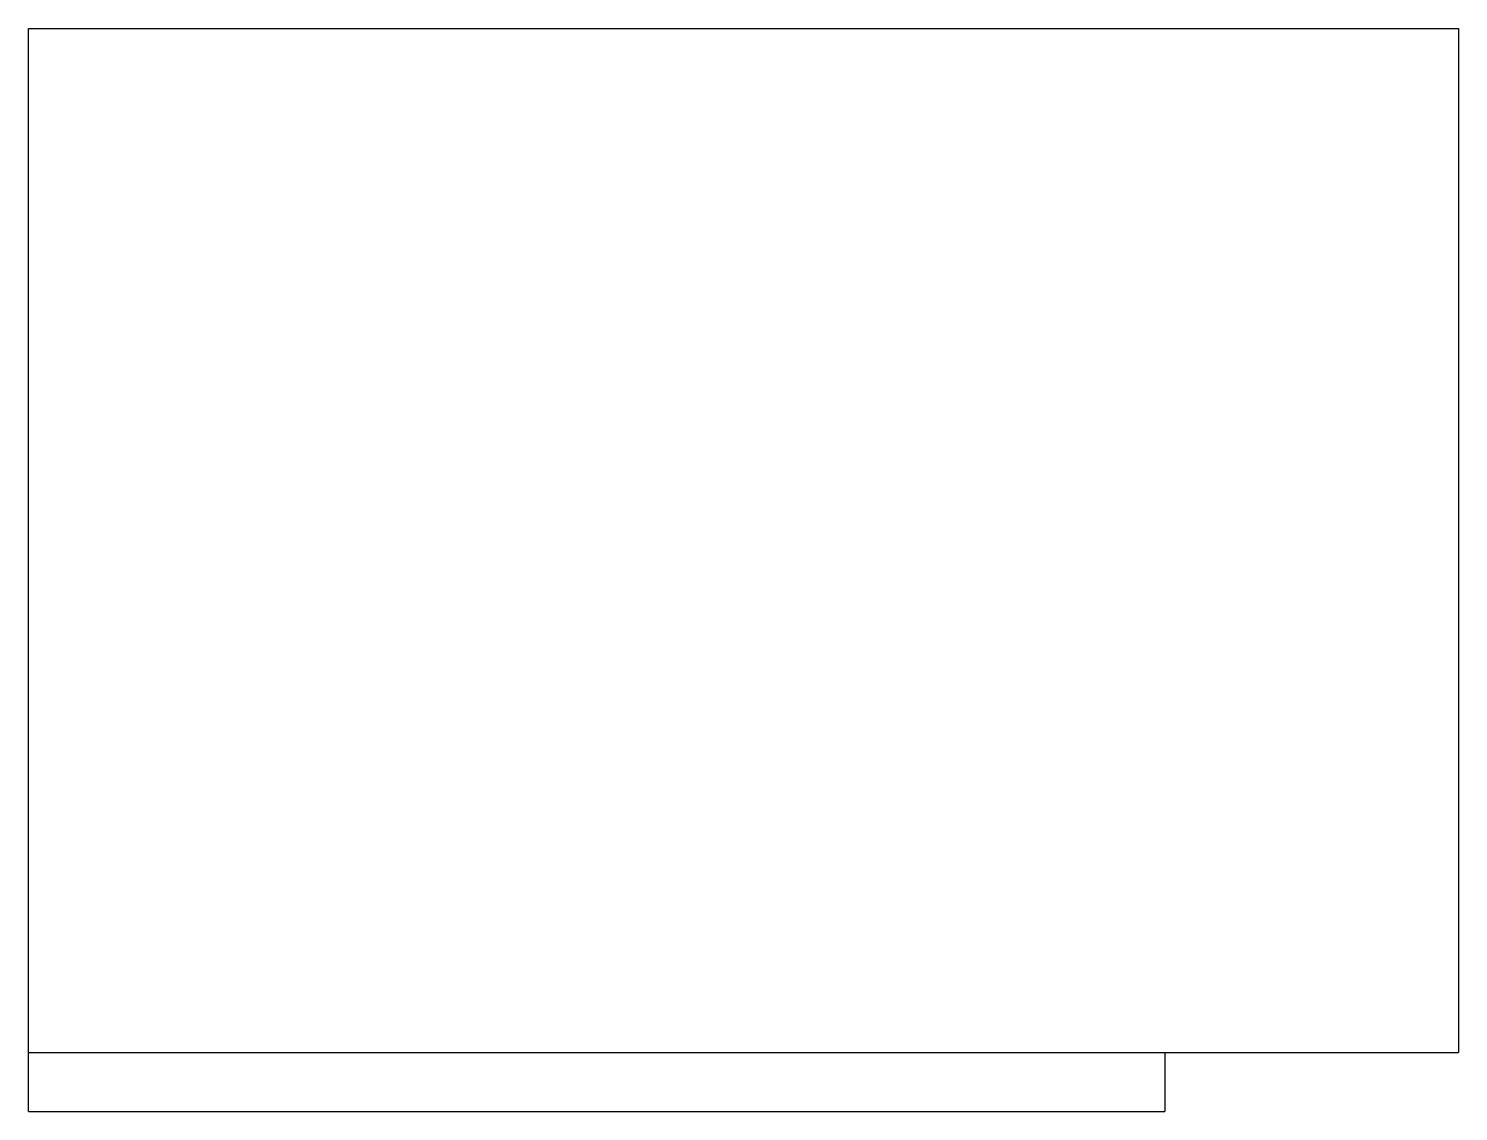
# Model space of a CAD drawing. Extents: x 35.016 to 35.563, y -11.186 to -10.771.
import ezdxf

# ---------------------------------------------------------------- set-up
doc = ezdxf.new("R2010")
doc.units = 0
doc.header["$MEASUREMENT"] = 0
doc.layers.add('2', color=2, linetype='CONTINUOUS')
doc.layers.add('ALVENARIA1', color=1, linetype='CONTINUOUS')

msp = doc.modelspace()

# ---------------------------------------------------------------- linework, layer by layer
at = {"layer": '2', "color": 2, "linetype": 'CONTINUOUS'}
for p, q in [((35.01588, -10.77136), (35.56288, -10.77136)), ((35.01588, -11.16304), (35.01588, -10.77136)), ((35.56288, -10.77136), (35.56288, -11.16304)), ((35.01588, -11.16304), (35.56288, -11.16304))]:
    msp.add_line(p, q, dxfattribs=at)
at = {"layer": 'ALVENARIA1'}
for p, q in [((35.01588, -11.18555), (35.01588, -11.16304)), ((35.45056, -11.16304), (35.45056, -11.18555)), ((35.01588, -11.18555), (35.45056, -11.18555))]:
    msp.add_line(p, q, dxfattribs=at)

doc.saveas('drawing.dxf')
